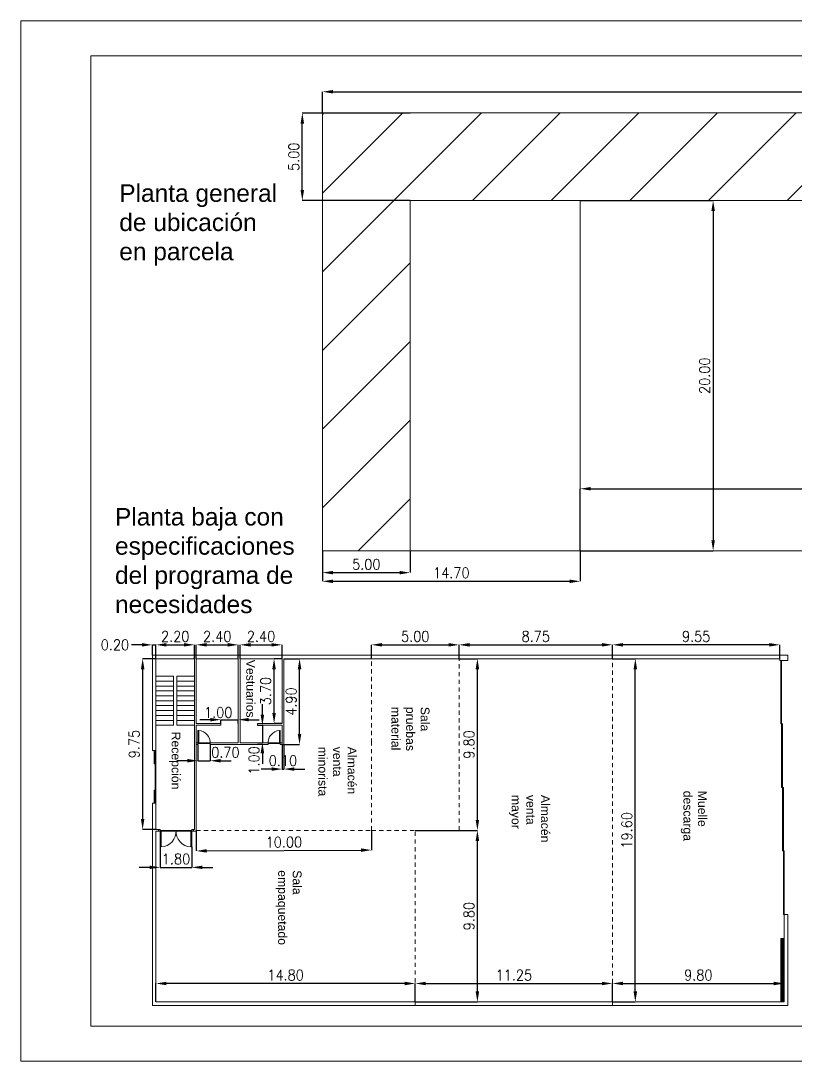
# Model space of a CAD drawing. Header units: inches. Extents: x 48 to 72981, y 3 to 49153.
# Drawn here: x 47.72 to 69.81, y 35.38 to 65.08 of the extents above; entities that cross this region are included whole.
import ezdxf

# ---------------------------------------------------------------- set-up
doc = ezdxf.new("R2010")
doc.units = ezdxf.units.IN
doc.linetypes.add('ACAD_ISO02W100', pattern=[15, 12, -3])
doc.layers.get('0').update_dxf_attribs({"lineweight": 9})
for name, color, linetype, lineweight in [('Plano1', 7, 'Continuous', 9), ('Plano1_rayas', 7, 'ACAD_ISO02W100', 9), ('VG', 7, 'Continuous', 9)]:
    doc.layers.add(name, color=color, linetype=linetype, lineweight=lineweight)
doc.styles.add('80-100', font='romans.shx', dxfattribs={"width": 0.9, "height": 0.1})
doc.styles.get("Standard").update_dxf_attribs({"font": 'arial.ttf'})
doc.dimstyles.new('Copia de 100_conlineas', dxfattribs={"dimtxt": 0.3, "dimasz": 0.3, "dimexe": 0, "dimexo": 0, "dimgap": 0.09, "dimtad": 1, "dimlfac": 2, "dimzin": 1, "dimdsep": 46, "dimtxsty": '80-100', "dimcen": 0.1, "dimclrd": 256, "dimclre": 256, "dimclrt": 256, "dimadec": 0, "dimazin": 0, "dimtfac": 1, "dimtix": 1, "dimtmove": 2, "dimatfit": 3, "dimfxl": 1, "dimtvp": 1.058824, "dimtolj": 1, "dimtzin": 1, "dimarcsym": 0})

# ---------------------------------------------------------------- blocks, each defined once
blk = doc.blocks.new('PLANTILLA')
at = {"layer": 'VG'}
for p, q in [((72904.71, 49224.711), (72862.71, 49224.711)), ((72862.71, 49224.711), (72862.71, 49195.011)), ((72864.71, 49196.011), (72864.71, 49223.711)), ((72864.71, 49223.711), (72903.71, 49223.711)), ((72903.71, 49196.011), (72864.71, 49196.011)), ((72862.71, 49195.011), (72904.71, 49195.011))]:
    blk.add_line(p, q, dxfattribs=at)
blk.add_lwpolyline([(72903.71, 49199.561), (72903.71, 49223.711), (72864.71, 49223.711), (72864.71, 49196.011), (72885.71, 49196.011), (72885.71, 49199.611)], dxfattribs=at)
blk = doc.blocks.new('*D123')
at = {"layer": 'Plano1', "lineweight": -2, "transparency": 16777216}
for p, q in [((63.674, 49.953), (63.674, 51.726)), ((63.974, 51.726), (81.499, 51.726)), ((81.799, 49.953), (81.799, 51.726))]:
    blk.add_line(p, q, dxfattribs=at)
at = {"layer": 'Plano1', "transparency": 16777216}
for points in [[(63.974, 51.776), (63.974, 51.676), (63.674, 51.726)], [(81.499, 51.776), (81.499, 51.676), (81.799, 51.726)]]:
    blk.add_solid(points, dxfattribs=at)
at = {"layer": 'Plano1', "transparency": 16777216, "insert": (72.736, 51.966), "char_height": 0.3, "attachment_point": 5, "style": '80-100'}
blk.add_mtext('\\A1;36.25', dxfattribs=at)
blk = doc.blocks.new('*D124')
at = {"layer": 'Plano1', "lineweight": -2, "transparency": 16777216}
for p, q in [((63.674, 59.953), (67.468, 59.953)), ((67.468, 59.653), (67.468, 50.253)), ((63.674, 49.953), (67.468, 49.953))]:
    blk.add_line(p, q, dxfattribs=at)
at = {"layer": 'Plano1', "transparency": 16777216}
for points in [[(67.418, 59.653), (67.518, 59.653), (67.468, 59.953)], [(67.418, 50.253), (67.518, 50.253), (67.468, 49.953)]]:
    blk.add_solid(points, dxfattribs=at)
at = {"layer": 'Plano1', "transparency": 16777216, "insert": (67.228, 54.953), "char_height": 0.3, "attachment_point": 5, "rotation": 90, "style": '80-100'}
blk.add_mtext('\\A1;20.00', dxfattribs=at)
blk = doc.blocks.new('*D125')
at = {"layer": 'Plano1', "lineweight": -2, "transparency": 16777216}
for p, q in [((56.324, 49.953), (56.324, 49.084)), ((63.674, 49.953), (63.674, 49.084)), ((56.624, 49.084), (63.374, 49.084))]:
    blk.add_line(p, q, dxfattribs=at)
at = {"layer": 'Plano1', "transparency": 16777216}
for points in [[(56.624, 49.134), (56.624, 49.034), (56.324, 49.084)], [(63.374, 49.134), (63.374, 49.034), (63.674, 49.084)]]:
    blk.add_solid(points, dxfattribs=at)
at = {"layer": 'Plano1', "transparency": 16777216, "insert": (59.999, 49.324), "char_height": 0.3, "attachment_point": 5, "style": '80-100'}
blk.add_mtext('\\A1;14.70', dxfattribs=at)
blk = doc.blocks.new('*D127')
at = {"layer": 'Plano1', "lineweight": -2, "transparency": 16777216}
for p, q in [((56.324, 62.453), (56.324, 63.059)), ((56.624, 63.059), (86.024, 63.059)), ((86.324, 62.453), (86.324, 63.059))]:
    blk.add_line(p, q, dxfattribs=at)
at = {"layer": 'Plano1', "transparency": 16777216}
for points in [[(56.624, 63.109), (56.624, 63.009), (56.324, 63.059)], [(86.024, 63.109), (86.024, 63.009), (86.324, 63.059)]]:
    blk.add_solid(points, dxfattribs=at)
at = {"layer": 'Plano1', "transparency": 16777216, "insert": (71.324, 63.299), "char_height": 0.3, "attachment_point": 5, "style": '80-100'}
blk.add_mtext('\\A1;60.00', dxfattribs=at)
blk = doc.blocks.new('*D129')
at = {"layer": 'Plano1', "lineweight": -2, "transparency": 16777216}
for p, q in [((58.824, 62.453), (55.748, 62.453)), ((55.748, 60.253), (55.748, 62.153)), ((58.824, 59.953), (55.748, 59.953))]:
    blk.add_line(p, q, dxfattribs=at)
at = {"layer": 'Plano1', "transparency": 16777216}
for points in [[(55.698, 62.153), (55.798, 62.153), (55.748, 62.453)], [(55.698, 60.253), (55.798, 60.253), (55.748, 59.953)]]:
    blk.add_solid(points, dxfattribs=at)
at = {"layer": 'Plano1', "transparency": 16777216, "insert": (55.508, 61.203), "char_height": 0.3, "attachment_point": 5, "rotation": 90, "style": '80-100'}
blk.add_mtext('\\A1;5.00', dxfattribs=at)
blk = doc.blocks.new('*D130')
at = {"layer": 'Plano1', "lineweight": -2, "transparency": 16777216}
for p, q in [((56.324, 49.953), (56.324, 49.331)), ((58.824, 49.953), (58.824, 49.331)), ((56.624, 49.331), (58.524, 49.331))]:
    blk.add_line(p, q, dxfattribs=at)
at = {"layer": 'Plano1', "transparency": 16777216}
for points in [[(56.624, 49.381), (56.624, 49.281), (56.324, 49.331)], [(58.524, 49.381), (58.524, 49.281), (58.824, 49.331)]]:
    blk.add_solid(points, dxfattribs=at)
at = {"layer": 'Plano1', "transparency": 16777216, "insert": (57.574, 49.571), "char_height": 0.3, "attachment_point": 5, "style": '80-100'}
blk.add_mtext('\\A1;5.00', dxfattribs=at)
blk = doc.blocks.new('*D132')
at = {"layer": 'Plano1', "lineweight": -2, "transparency": 16777216}
for p, q in [((52.721, 46.875), (52.721, 47.271)), ((53.021, 47.271), (53.621, 47.271)), ((53.921, 46.875), (53.921, 47.271))]:
    blk.add_line(p, q, dxfattribs=at)
at = {"layer": 'Plano1', "transparency": 16777216}
for points in [[(53.021, 47.321), (53.021, 47.221), (52.721, 47.271)], [(53.621, 47.321), (53.621, 47.221), (53.921, 47.271)]]:
    blk.add_solid(points, dxfattribs=at)
at = {"layer": 'Plano1', "transparency": 16777216, "insert": (53.321, 47.511), "char_height": 0.3, "attachment_point": 5, "style": '80-100'}
blk.add_mtext('\\A1;2.40', dxfattribs=at)
blk = doc.blocks.new('*D133')
at = {"layer": 'Plano1', "lineweight": -2, "transparency": 16777216}
for p, q in [((55.171, 46.875), (54.942, 46.875)), ((54.942, 45.325), (54.942, 46.575)), ((55.171, 45.025), (54.942, 45.025))]:
    blk.add_line(p, q, dxfattribs=at)
at = {"layer": 'Plano1', "transparency": 16777216}
for points in [[(54.892, 46.575), (54.992, 46.575), (54.942, 46.875)], [(54.892, 45.325), (54.992, 45.325), (54.942, 45.025)]]:
    blk.add_solid(points, dxfattribs=at)
at = {"layer": 'Plano1', "transparency": 16777216, "insert": (54.702, 45.95), "char_height": 0.3, "attachment_point": 5, "rotation": 90, "style": '80-100'}
blk.add_mtext('\\A1;3.70', dxfattribs=at)
blk = doc.blocks.new('*D134')
at = {"layer": 'Plano1', "lineweight": -2, "transparency": 16777216}
for p, q in [((55.221, 46.875), (55.669, 46.875)), ((55.669, 44.725), (55.669, 46.575)), ((55.221, 44.425), (55.669, 44.425))]:
    blk.add_line(p, q, dxfattribs=at)
at = {"layer": 'Plano1', "transparency": 16777216}
for points in [[(55.619, 46.575), (55.719, 46.575), (55.669, 46.875)], [(55.619, 44.725), (55.719, 44.725), (55.669, 44.425)]]:
    blk.add_solid(points, dxfattribs=at)
at = {"layer": 'Plano1', "transparency": 16777216, "insert": (55.429, 45.65), "char_height": 0.3, "attachment_point": 5, "rotation": 90, "style": '80-100'}
blk.add_mtext('\\A1;4.90', dxfattribs=at)
blk = doc.blocks.new('*D135')
at = {"layer": 'Plano1', "lineweight": -2, "transparency": 16777216}
for p, q in [((53.121, 45.134), (52.821, 45.134)), ((53.421, 45.025), (53.421, 45.134)), ((53.421, 45.134), (53.921, 45.134)), ((53.921, 45.025), (53.921, 45.134)), ((54.221, 45.134), (54.521, 45.134))]:
    blk.add_line(p, q, dxfattribs=at)
at = {"layer": 'Plano1', "transparency": 16777216}
for points in [[(53.121, 45.184), (53.121, 45.084), (53.421, 45.134)], [(54.221, 45.184), (54.221, 45.084), (53.921, 45.134)]]:
    blk.add_solid(points, dxfattribs=at)
at = {"layer": 'Plano1', "transparency": 16777216, "insert": (53.347, 45.339), "char_height": 0.3, "attachment_point": 5, "style": '80-100'}
blk.add_mtext('\\A1;1.00', dxfattribs=at)
blk = doc.blocks.new('*D136')
at = {"layer": 'Plano1', "lineweight": -2, "transparency": 16777216}
for p, q in [((52.771, 44.425), (52.771, 43.962)), ((53.121, 44.425), (53.121, 43.962)), ((52.471, 43.962), (52.171, 43.962)), ((52.771, 43.962), (53.121, 43.962)), ((53.421, 43.962), (53.721, 43.962))]:
    blk.add_line(p, q, dxfattribs=at)
at = {"layer": 'Plano1', "transparency": 16777216}
for points in [[(52.471, 44.012), (52.471, 43.912), (52.771, 43.962)], [(53.421, 44.012), (53.421, 43.912), (53.121, 43.962)]]:
    blk.add_solid(points, dxfattribs=at)
at = {"layer": 'Plano1', "transparency": 16777216, "insert": (53.554, 44.202), "char_height": 0.3, "attachment_point": 5, "style": '80-100'}
blk.add_mtext('\\A1;0.70', dxfattribs=at)
blk = doc.blocks.new('*D137')
at = {"layer": 'Plano1', "lineweight": -2, "transparency": 16777216}
for p, q in [((54.609, 45.275), (54.609, 45.575)), ((54.471, 44.975), (54.609, 44.975)), ((54.609, 44.975), (54.609, 44.475)), ((54.471, 44.475), (54.609, 44.475)), ((54.609, 44.175), (54.609, 43.875))]:
    blk.add_line(p, q, dxfattribs=at)
at = {"layer": 'Plano1', "transparency": 16777216}
for points in [[(54.559, 45.275), (54.659, 45.275), (54.609, 44.975)], [(54.559, 44.175), (54.659, 44.175), (54.609, 44.475)]]:
    blk.add_solid(points, dxfattribs=at)
at = {"layer": 'Plano1', "transparency": 16777216, "insert": (54.369, 43.969), "char_height": 0.3, "attachment_point": 5, "rotation": 90, "style": '80-100'}
blk.add_mtext('\\A1;1.00', dxfattribs=at)
blk = doc.blocks.new('*D138')
at = {"layer": 'Plano1', "lineweight": -2, "transparency": 16777216}
for p, q in [((51.571, 46.875), (51.193, 46.875)), ((51.193, 46.575), (51.193, 42.3)), ((51.571, 42), (51.193, 42))]:
    blk.add_line(p, q, dxfattribs=at)
at = {"layer": 'Plano1', "transparency": 16777216}
for points in [[(51.143, 46.575), (51.243, 46.575), (51.193, 46.875)], [(51.143, 42.3), (51.243, 42.3), (51.193, 42)]]:
    blk.add_solid(points, dxfattribs=at)
at = {"layer": 'Plano1', "transparency": 16777216, "insert": (50.953, 44.438), "char_height": 0.3, "attachment_point": 5, "rotation": 90, "style": '80-100'}
blk.add_mtext('\\A1;9.75', dxfattribs=at)
blk = doc.blocks.new('*D139')
at = {"layer": 'Plano1', "lineweight": -2, "transparency": 16777216}
for p, q in [((51.571, 46.875), (51.571, 47.271)), ((51.871, 47.271), (52.371, 47.271)), ((52.671, 46.875), (52.671, 47.271))]:
    blk.add_line(p, q, dxfattribs=at)
at = {"layer": 'Plano1', "transparency": 16777216}
for points in [[(51.871, 47.321), (51.871, 47.221), (51.571, 47.271)], [(52.371, 47.321), (52.371, 47.221), (52.671, 47.271)]]:
    blk.add_solid(points, dxfattribs=at)
at = {"layer": 'Plano1', "transparency": 16777216, "insert": (52.121, 47.511), "char_height": 0.3, "attachment_point": 5, "style": '80-100'}
blk.add_mtext('\\A1;2.20', dxfattribs=at)
blk = doc.blocks.new('*D140')
at = {"layer": 'Plano1', "lineweight": -2, "transparency": 16777216}
for p, q in [((53.971, 46.875), (53.971, 47.271)), ((54.271, 47.271), (54.871, 47.271)), ((55.171, 46.875), (55.171, 47.271))]:
    blk.add_line(p, q, dxfattribs=at)
at = {"layer": 'Plano1', "transparency": 16777216}
for points in [[(54.271, 47.321), (54.271, 47.221), (53.971, 47.271)], [(54.871, 47.321), (54.871, 47.221), (55.171, 47.271)]]:
    blk.add_solid(points, dxfattribs=at)
at = {"layer": 'Plano1', "transparency": 16777216, "insert": (54.571, 47.511), "char_height": 0.3, "attachment_point": 5, "style": '80-100'}
blk.add_mtext('\\A1;2.40', dxfattribs=at)
blk = doc.blocks.new('*D141')
at = {"layer": 'Plano1', "lineweight": -2, "transparency": 16777216}
for p, q in [((51.696, 41.5), (51.696, 40.918)), ((52.596, 41.5), (52.596, 40.918)), ((51.396, 40.918), (51.096, 40.918)), ((51.696, 40.918), (52.596, 40.918)), ((52.896, 40.918), (53.196, 40.918))]:
    blk.add_line(p, q, dxfattribs=at)
at = {"layer": 'Plano1', "transparency": 16777216}
for points in [[(51.396, 40.968), (51.396, 40.868), (51.696, 40.918)], [(52.896, 40.968), (52.896, 40.868), (52.596, 40.918)]]:
    blk.add_solid(points, dxfattribs=at)
at = {"layer": 'Plano1', "transparency": 16777216, "insert": (52.146, 41.158), "char_height": 0.3, "attachment_point": 5, "style": '80-100'}
blk.add_mtext('\\A1;1.80', dxfattribs=at)
blk = doc.blocks.new('*D142')
at = {"layer": 'Plano1', "lineweight": -2, "transparency": 16777216}
for p, q in [((60.221, 46.875), (60.742, 46.875)), ((60.742, 42.275), (60.742, 46.575)), ((60.221, 41.975), (60.742, 41.975))]:
    blk.add_line(p, q, dxfattribs=at)
at = {"layer": 'Plano1', "transparency": 16777216}
for points in [[(60.692, 46.575), (60.792, 46.575), (60.742, 46.875)], [(60.692, 42.275), (60.792, 42.275), (60.742, 41.975)]]:
    blk.add_solid(points, dxfattribs=at)
at = {"layer": 'Plano1', "transparency": 16777216, "insert": (60.502, 44.425), "char_height": 0.3, "attachment_point": 5, "rotation": 90, "style": '80-100'}
blk.add_mtext('\\A1;9.80', dxfattribs=at)
blk = doc.blocks.new('*D143')
at = {"layer": 'Plano1', "lineweight": -2, "transparency": 16777216}
for p, q in [((52.721, 41.95), (52.724, 41.387)), ((57.721, 41.975), (57.724, 41.412)), ((53.024, 41.388), (57.424, 41.41))]:
    blk.add_line(p, q, dxfattribs=at)
at = {"layer": 'Plano1', "transparency": 16777216}
for points in [[(53.023, 41.438), (53.024, 41.338), (52.724, 41.387)], [(57.423, 41.46), (57.424, 41.36), (57.724, 41.412)]]:
    blk.add_solid(points, dxfattribs=at)
at = {"layer": 'Plano1', "transparency": 16777216, "insert": (55.222, 41.639), "char_height": 0.3, "attachment_point": 5, "rotation": 0.2865, "style": '80-100'}
blk.add_mtext('\\A1;10.00', dxfattribs=at)
blk = doc.blocks.new('*D144')
at = {"layer": 'Plano1', "lineweight": -2, "transparency": 16777216}
for p, q in [((57.721, 46.875), (57.721, 47.271)), ((58.021, 47.271), (59.921, 47.271)), ((60.221, 46.875), (60.221, 47.271))]:
    blk.add_line(p, q, dxfattribs=at)
at = {"layer": 'Plano1', "transparency": 16777216}
for points in [[(58.021, 47.321), (58.021, 47.221), (57.721, 47.271)], [(59.921, 47.321), (59.921, 47.221), (60.221, 47.271)]]:
    blk.add_solid(points, dxfattribs=at)
at = {"layer": 'Plano1', "transparency": 16777216, "insert": (58.971, 47.511), "char_height": 0.3, "attachment_point": 5, "style": '80-100'}
blk.add_mtext('\\A1;5.00', dxfattribs=at)
blk = doc.blocks.new('*D145')
at = {"layer": 'Plano1', "lineweight": -2, "transparency": 16777216}
for p, q in [((58.971, 41.975), (60.742, 41.975)), ((60.742, 37.375), (60.742, 41.675)), ((58.971, 37.075), (60.742, 37.075))]:
    blk.add_line(p, q, dxfattribs=at)
at = {"layer": 'Plano1', "transparency": 16777216}
for points in [[(60.692, 41.675), (60.792, 41.675), (60.742, 41.975)], [(60.692, 37.375), (60.792, 37.375), (60.742, 37.075)]]:
    blk.add_solid(points, dxfattribs=at)
at = {"layer": 'Plano1', "transparency": 16777216, "insert": (60.502, 39.525), "char_height": 0.3, "attachment_point": 5, "rotation": 90, "style": '80-100'}
blk.add_mtext('\\A1;9.80', dxfattribs=at)
blk = doc.blocks.new('*D146')
at = {"layer": 'Plano1', "lineweight": -2, "transparency": 16777216}
for p, q in [((51.571, 37.075), (51.571, 37.603)), ((58.671, 37.603), (51.871, 37.603)), ((58.971, 37.075), (58.971, 37.603))]:
    blk.add_line(p, q, dxfattribs=at)
at = {"layer": 'Plano1', "transparency": 16777216}
for points in [[(51.871, 37.653), (51.871, 37.553), (51.571, 37.603)], [(58.671, 37.653), (58.671, 37.553), (58.971, 37.603)]]:
    blk.add_solid(points, dxfattribs=at)
at = {"layer": 'Plano1', "transparency": 16777216, "insert": (55.271, 37.843), "char_height": 0.3, "attachment_point": 5, "style": '80-100'}
blk.add_mtext('\\A1;14.80', dxfattribs=at)
blk = doc.blocks.new('*D147')
at = {"layer": 'Plano1', "lineweight": -2, "transparency": 16777216}
for p, q in [((58.971, 37.075), (58.971, 37.603)), ((59.271, 37.603), (64.296, 37.603)), ((64.596, 37.075), (64.596, 37.603))]:
    blk.add_line(p, q, dxfattribs=at)
at = {"layer": 'Plano1', "transparency": 16777216}
for points in [[(59.271, 37.653), (59.271, 37.553), (58.971, 37.603)], [(64.296, 37.653), (64.296, 37.553), (64.596, 37.603)]]:
    blk.add_solid(points, dxfattribs=at)
at = {"layer": 'Plano1', "transparency": 16777216, "insert": (61.783, 37.843), "char_height": 0.3, "attachment_point": 5, "style": '80-100'}
blk.add_mtext('\\A1;11.25', dxfattribs=at)
blk = doc.blocks.new('*D148')
at = {"layer": 'Plano1', "lineweight": -2, "transparency": 16777216}
for p, q in [((64.596, 37.075), (64.596, 37.603)), ((64.896, 37.603), (69.196, 37.603)), ((69.496, 37.075), (69.496, 37.603))]:
    blk.add_line(p, q, dxfattribs=at)
at = {"layer": 'Plano1', "transparency": 16777216}
for points in [[(64.896, 37.653), (64.896, 37.553), (64.596, 37.603)], [(69.196, 37.653), (69.196, 37.553), (69.496, 37.603)]]:
    blk.add_solid(points, dxfattribs=at)
at = {"layer": 'Plano1', "transparency": 16777216, "insert": (67.046, 37.843), "char_height": 0.3, "attachment_point": 5, "style": '80-100'}
blk.add_mtext('\\A1;9.80', dxfattribs=at)
blk = doc.blocks.new('*D149')
at = {"layer": 'Plano1', "lineweight": -2, "transparency": 16777216}
for p, q in [((64.596, 46.875), (65.248, 46.875)), ((65.248, 37.375), (65.248, 46.575)), ((64.596, 37.075), (65.248, 37.075))]:
    blk.add_line(p, q, dxfattribs=at)
at = {"layer": 'Plano1', "transparency": 16777216}
for points in [[(65.198, 46.575), (65.298, 46.575), (65.248, 46.875)], [(65.198, 37.375), (65.298, 37.375), (65.248, 37.075)]]:
    blk.add_solid(points, dxfattribs=at)
at = {"layer": 'Plano1', "transparency": 16777216, "insert": (65.008, 41.975), "char_height": 0.3, "attachment_point": 5, "rotation": 90, "style": '80-100'}
blk.add_mtext('\\A1;19.60', dxfattribs=at)
blk = doc.blocks.new('*D150')
at = {"layer": 'Plano1', "lineweight": -2, "transparency": 16777216}
for p, q in [((60.221, 46.875), (60.221, 47.271)), ((60.521, 47.271), (64.296, 47.271)), ((64.596, 46.875), (64.596, 47.271))]:
    blk.add_line(p, q, dxfattribs=at)
at = {"layer": 'Plano1', "transparency": 16777216}
for points in [[(60.521, 47.321), (60.521, 47.221), (60.221, 47.271)], [(64.296, 47.321), (64.296, 47.221), (64.596, 47.271)]]:
    blk.add_solid(points, dxfattribs=at)
at = {"layer": 'Plano1', "transparency": 16777216, "insert": (62.408, 47.511), "char_height": 0.3, "attachment_point": 5, "style": '80-100'}
blk.add_mtext('\\A1;8.75', dxfattribs=at)
blk = doc.blocks.new('*D151')
at = {"layer": 'Plano1', "lineweight": -2, "transparency": 16777216}
for p, q in [((64.596, 46.875), (64.596, 47.271)), ((69.071, 47.271), (64.896, 47.271)), ((69.371, 46.875), (69.371, 47.271))]:
    blk.add_line(p, q, dxfattribs=at)
at = {"layer": 'Plano1', "transparency": 16777216}
for points in [[(64.896, 47.321), (64.896, 47.221), (64.596, 47.271)], [(69.071, 47.321), (69.071, 47.221), (69.371, 47.271)]]:
    blk.add_solid(points, dxfattribs=at)
at = {"layer": 'Plano1', "transparency": 16777216, "insert": (66.983, 47.511), "char_height": 0.3, "attachment_point": 5, "style": '80-100'}
blk.add_mtext('\\A1;9.55', dxfattribs=at)
blk = doc.blocks.new('*D173')
at = {"layer": 'Plano1', "lineweight": -2, "transparency": 16777216}
for p, q in [((51.171, 47.271), (50.871, 47.271)), ((51.471, 46.975), (51.471, 47.271)), ((51.471, 47.271), (51.571, 47.271)), ((51.571, 46.975), (51.571, 47.271)), ((51.871, 47.271), (52.171, 47.271))]:
    blk.add_line(p, q, dxfattribs=at)
at = {"layer": 'Plano1', "transparency": 16777216}
for points in [[(51.171, 47.321), (51.171, 47.221), (51.471, 47.271)], [(51.871, 47.321), (51.871, 47.221), (51.571, 47.271)]]:
    blk.add_solid(points, dxfattribs=at)
at = {"layer": 'Plano1', "transparency": 16777216, "insert": (50.403, 47.271), "char_height": 0.3, "attachment_point": 5, "style": '80-100'}
blk.add_mtext('\\A1;0.20', dxfattribs=at)
blk = doc.blocks.new('*D174')
at = {"layer": 'Plano1', "lineweight": -2, "transparency": 16777216}
for p, q in [((55.171, 44.425), (55.171, 43.724)), ((55.221, 44.425), (55.221, 43.724)), ((54.871, 43.724), (54.571, 43.724)), ((55.171, 43.724), (55.221, 43.724)), ((55.521, 43.724), (55.821, 43.724))]:
    blk.add_line(p, q, dxfattribs=at)
at = {"layer": 'Plano1', "transparency": 16777216}
for points in [[(54.871, 43.774), (54.871, 43.674), (55.171, 43.724)], [(55.521, 43.774), (55.521, 43.674), (55.221, 43.724)]]:
    blk.add_solid(points, dxfattribs=at)
at = {"layer": 'Plano1', "transparency": 16777216, "insert": (55.196, 43.964), "char_height": 0.3, "attachment_point": 5, "style": '80-100'}
blk.add_mtext('\\A1;0.10', dxfattribs=at)

msp = doc.modelspace()

# ---------------------------------------------------------------- hatches: boundary and pattern name
at = {"layer": 'Plano1'}
h = msp.add_hatch(dxfattribs=at)
h.set_pattern_fill('ANSI31', color=256, scale=0.5)
h.set_pattern_definition([(45, (2.8043, -0.0891), (-1.122532, 1.122532), [])])
h.paths.add_polyline_path([(56.3238, 62.4533), (56.3238, 57.4533), (56.3238, 56.2033), (56.3238, 54.9533), (56.3238, 53.7033), (56.3238, 52.4533), (56.3238, 51.2033), (56.3238, 49.9533), (58.8238, 49.9533), (58.8238, 59.9533), (83.8238, 59.9533), (83.8238, 49.9533), (86.3238, 49.9533), (86.3238, 62.4533)])

# ---------------------------------------------------------------- linework, layer by layer
for p, q in [((51.4708, 44.2501), (51.4708, 46.9751)), ((69.5958, 46.9751), (51.4708, 46.9751)), ((53.9708, 46.9751), (53.9708, 46.9701)), ((69.5958, 46.9751), (69.5958, 46.8751)), ((52.6708, 46.8751), (51.5708, 46.8751)), ((51.5708, 46.8751), (51.5708, 44.2501)), ((51.5708, 46.8751), (51.5708, 46.3751)), ((51.5708, 46.8751), (52.6708, 46.8751)), ((52.6708, 42.0001), (52.6708, 46.8751)), ((52.6708, 44.9751), (52.6708, 46.8751)), ((52.7208, 45.1251), (52.7208, 46.8751)), ((52.7208, 46.8751), (52.7708, 46.8751)), ((53.9208, 46.8751), (52.7708, 46.8751)), ((53.9208, 46.8751), (53.9208, 44.4751)), ((53.9708, 46.8751), (53.9708, 44.4751)), ((54.0208, 46.8751), (53.9708, 46.8751)), ((55.1708, 46.8751), (54.0208, 46.8751)), ((55.1708, 45.0251), (55.1708, 46.8751)), ((55.2208, 46.8751), (55.2208, 44.4251)), ((55.2208, 46.8751), (69.3708, 46.8751)), ((69.3708, 46.8251), (69.3708, 46.8751)), ((69.4958, 46.8251), (69.3708, 46.8251)), ((69.3958, 46.8251), (69.4208, 46.8251)), ((69.3958, 45.0126), (69.3958, 46.8251)), ((69.3958, 46.8251), (69.4208, 46.8251)), ((69.4208, 46.8251), (69.4208, 45.0126)), ((69.5958, 46.8251), (69.4958, 46.8251)), ((69.5958, 46.8751), (69.5958, 46.8251)), ((51.5708, 46.2351), (51.5708, 46.3751)), ((52.0708, 46.3751), (51.5708, 46.3751)), ((52.0708, 44.9751), (52.0708, 46.3751)), ((52.1708, 44.9751), (52.1708, 46.3751)), ((52.1708, 46.3751), (52.6708, 46.3751)), ((51.5708, 46.0951), (51.5708, 46.2351)), ((51.5708, 46.2351), (52.0708, 46.2351)), ((51.5708, 45.9551), (51.5708, 46.0951)), ((51.5708, 46.0951), (52.0708, 46.0951)), ((52.6708, 46.2351), (52.1708, 46.2351)), ((52.6708, 46.0951), (52.1708, 46.0951)), ((51.5708, 45.8151), (51.5708, 45.9551)), ((51.5708, 45.9551), (52.0708, 45.9551)), ((51.5708, 45.6751), (51.5708, 45.8151)), ((51.5708, 45.8151), (52.0708, 45.8151)), ((52.6708, 45.9551), (52.1708, 45.9551)), ((52.6708, 45.8151), (52.1708, 45.8151)), ((51.5708, 45.5351), (51.5708, 45.6751)), ((51.5708, 45.6751), (52.0708, 45.6751)), ((51.5708, 45.3951), (51.5708, 45.5351)), ((51.5708, 45.5351), (52.0708, 45.5351)), ((52.6708, 45.6751), (52.1708, 45.6751)), ((52.6708, 45.5351), (52.1708, 45.5351)), ((51.5708, 45.2551), (51.5708, 45.3951)), ((51.5708, 45.3951), (52.0708, 45.3951)), ((51.5708, 45.1151), (51.5708, 45.2551)), ((51.5708, 45.2551), (52.0708, 45.2551)), ((52.6708, 45.3951), (52.1708, 45.3951)), ((52.6708, 45.2551), (52.1708, 45.2551)), ((51.5708, 44.9751), (51.5708, 45.1151)), ((51.5708, 45.1151), (52.0708, 45.1151)), ((52.6708, 45.1151), (52.1708, 45.1151)), ((52.7208, 45.0251), (52.7208, 45.1251)), ((53.4208, 45.0251), (52.7208, 45.0251)), ((52.7208, 44.9751), (53.4208, 44.9751)), ((52.7208, 44.9751), (52.7208, 44.4751)), ((53.4208, 44.9751), (53.4208, 45.0251)), ((54.4708, 44.9751), (54.4708, 45.0251)), ((54.4708, 45.0251), (55.1708, 45.0251)), ((55.1708, 44.9751), (54.4708, 44.9751)), ((55.1708, 44.4751), (55.1708, 44.9751)), ((69.4208, 45.0126), (69.3958, 45.0126)), ((69.4208, 43.2001), (69.4208, 45.0126)), ((69.4208, 45.0126), (69.4458, 45.0126)), ((69.4458, 45.0126), (69.4458, 43.2001)), ((52.7708, 44.4751), (52.7708, 44.8251)), ((52.7708, 44.8251), (52.7958, 44.8251)), ((52.7958, 44.8251), (52.7958, 44.4751)), ((55.1208, 44.8251), (55.0958, 44.8251)), ((55.0958, 44.8251), (55.0958, 44.4751)), ((55.1208, 44.4751), (55.1208, 44.8251)), ((52.7208, 44.4751), (52.7708, 44.4751)), ((52.7208, 44.4251), (52.7208, 44.4751)), ((52.7208, 44.4751), (52.7208, 44.4251)), ((52.7208, 44.4751), (52.7708, 44.4751)), ((52.7208, 44.4251), (52.7208, 44.4751)), ((52.7208, 41.9501), (52.7208, 44.4251)), ((52.7708, 44.4251), (52.7208, 44.4251)), ((52.7708, 44.4251), (52.7208, 44.4251)), ((52.7708, 44.4751), (52.7708, 44.4251)), ((52.7708, 44.4751), (52.7708, 44.4251)), ((52.7708, 44.4751), (53.1208, 44.4751)), ((52.7708, 44.4751), (52.7958, 44.4751)), ((53.1208, 44.4501), (52.7708, 44.4501)), ((53.1208, 44.4751), (53.9208, 44.4751)), ((53.1208, 44.4751), (53.1208, 44.4501)), ((53.1208, 44.4501), (53.1208, 44.4751)), ((53.1208, 44.4751), (53.1208, 44.4501)), ((53.1208, 44.4501), (53.1208, 44.4251)), ((53.1208, 44.4251), (54.7708, 44.4251)), ((53.9708, 44.4751), (54.7708, 44.4751)), ((54.7708, 44.4751), (54.7708, 44.4501)), ((54.7708, 44.4501), (54.7708, 44.4751)), ((55.1208, 44.4751), (54.7708, 44.4751)), ((54.7708, 44.4751), (54.7708, 44.4501)), ((54.7708, 44.4501), (54.7708, 44.4251)), ((54.7708, 44.4501), (55.1208, 44.4501)), ((55.1208, 44.4751), (55.0958, 44.4751)), ((55.1708, 44.4751), (55.1208, 44.4751)), ((55.1208, 44.4751), (55.1208, 44.4251)), ((55.1708, 44.4751), (55.1208, 44.4751)), ((55.1208, 44.4751), (55.1208, 44.4251)), ((55.1208, 44.4251), (55.1708, 44.4251)), ((55.1208, 44.4251), (55.1708, 44.4251)), ((55.1708, 44.4251), (55.1708, 44.4751)), ((55.1708, 44.4751), (55.1708, 44.4251)), ((55.1708, 44.4251), (55.1708, 44.4751)), ((55.2208, 44.4251), (55.1708, 44.4251)), ((51.5708, 44.2501), (51.4708, 44.2501)), ((51.5458, 44.2501), (51.5208, 44.2501)), ((51.5458, 44.2501), (51.5208, 44.2501)), ((51.5208, 44.2501), (51.5208, 43.8751)), ((51.5458, 44.2501), (51.5208, 44.2501)), ((51.5208, 44.2501), (51.5208, 43.8751)), ((51.5708, 44.2501), (51.5458, 44.2501)), ((51.5458, 44.2501), (51.5458, 43.8751)), ((51.5458, 43.8751), (51.5458, 44.2501)), ((51.5708, 43.8751), (51.5708, 44.2501)), ((51.5208, 43.8751), (51.5458, 43.8751)), ((51.5208, 43.8751), (51.5458, 43.8751)), ((51.5458, 43.8751), (51.5708, 43.8751)), ((51.5708, 43.8751), (51.5458, 43.8751)), ((51.5458, 43.8751), (51.5458, 43.5001)), ((51.5708, 43.8751), (51.5458, 43.8751)), ((51.5708, 43.5001), (51.5708, 43.8751)), ((51.5458, 43.5001), (51.5708, 43.5001)), ((51.5458, 43.1251), (51.5458, 43.5001)), ((51.5708, 43.5001), (51.5708, 43.1251)), ((51.5458, 43.1251), (51.5208, 43.1251)), ((51.5208, 43.1251), (51.5208, 42.7501)), ((51.5458, 43.1251), (51.5208, 43.1251)), ((51.5208, 43.1251), (51.5208, 42.7501)), ((51.5708, 43.1251), (51.5458, 43.1251)), ((51.5458, 42.7501), (51.5458, 43.1251)), ((51.5458, 43.1251), (51.5708, 43.1251)), ((51.5458, 42.7501), (51.5458, 43.1251)), ((51.5708, 43.1251), (51.5708, 42.7501)), ((69.4458, 43.2001), (69.4208, 43.2001)), ((69.4458, 43.2001), (69.4708, 43.2001)), ((69.4458, 41.3876), (69.4458, 43.2001)), ((69.4708, 41.3876), (69.4708, 43.2001)), ((51.4708, 37.0751), (51.4708, 42.7501)), ((51.5708, 42.7501), (51.4708, 42.7501)), ((51.5208, 42.7501), (51.5458, 42.7501)), ((51.5208, 42.7501), (51.5458, 42.7501)), ((51.5208, 42.7501), (51.5458, 42.7501)), ((51.5708, 42.7501), (51.5458, 42.7501)), ((51.5708, 42.7501), (51.5708, 42.0001)), ((51.5708, 42.0001), (51.6458, 42.0001)), ((51.5708, 41.9501), (51.6458, 41.9501)), ((51.5708, 41.9501), (51.5708, 41.9251)), ((51.5708, 41.9251), (51.5708, 37.0751)), ((51.6458, 42.0001), (51.6458, 41.9501)), ((51.6458, 41.9501), (51.6458, 42.0001)), ((51.6458, 42.0001), (51.6958, 42.0001)), ((52.6458, 41.9501), (51.6458, 41.9501)), ((51.6958, 42.0001), (51.6958, 41.9501)), ((52.1458, 41.9751), (51.6958, 41.9751)), ((51.6958, 41.9501), (51.6958, 41.5001)), ((51.6958, 41.9501), (51.7208, 41.9501)), ((51.7208, 41.5001), (51.7208, 41.9501)), ((52.1458, 41.9751), (52.5958, 41.9751)), ((52.1458, 41.9751), (52.1458, 41.9501)), ((52.5708, 41.5001), (52.5708, 41.9501)), ((52.5958, 41.9501), (52.5708, 41.9501)), ((52.5958, 42.0001), (52.5958, 41.9501)), ((52.6708, 42.0001), (52.5958, 42.0001)), ((52.6458, 42.0001), (52.5958, 42.0001)), ((52.5958, 42.0001), (52.5958, 41.9501)), ((52.6458, 42.0001), (52.5958, 42.0001)), ((52.5958, 42.0001), (52.5958, 41.9501)), ((52.7208, 41.9501), (52.5958, 41.9501)), ((52.5958, 41.9501), (52.5958, 41.5001)), ((52.6458, 41.9501), (52.6458, 42.0001)), ((51.6958, 41.5001), (51.7208, 41.5001)), ((52.5958, 41.5001), (52.5708, 41.5001)), ((69.4458, 41.3876), (69.4958, 41.3876)), ((69.4708, 41.3876), (69.4708, 39.5751)), ((69.4958, 41.3876), (69.4958, 39.5751)), ((69.4708, 39.5751), (69.4958, 39.5751)), ((69.5958, 39.5751), (69.4958, 39.5751)), ((69.4958, 39.5751), (69.4958, 39.0251)), ((69.5958, 39.0251), (69.5958, 39.5751)), ((69.4958, 37.0751), (69.4958, 39.0251)), ((69.5958, 39.0251), (69.5958, 37.0751)), ((69.3958, 37.0751), (69.3958, 38.8876)), ((69.3958, 38.8876), (69.4208, 38.8876)), ((69.4208, 38.8876), (69.4458, 38.8876)), ((69.4208, 38.8876), (69.4208, 37.0751)), ((69.4458, 38.8876), (69.4708, 38.8876)), ((69.4458, 38.8876), (69.4458, 37.0751)), ((69.4708, 38.8876), (69.4958, 38.8876)), ((69.4708, 38.8876), (69.4708, 37.0751)), ((69.4958, 38.8876), (69.4958, 37.0751)), ((51.4708, 37.0751), (51.4708, 36.9751)), ((51.4708, 36.9751), (69.5958, 36.9751)), ((51.5708, 37.0751), (69.4958, 37.0751)), ((69.4958, 37.0751), (69.3958, 37.0751)), ((69.5958, 36.9751), (69.5958, 37.0751))]:
    msp.add_line(p, q, dxfattribs=at)
for points in [[(56.3238, 62.4533), (56.3238, 49.9533), (86.3238, 49.9533), (86.3238, 62.4533), (56.3238, 62.4533)], [(58.8238, 59.9533), (58.8238, 49.9533)], [(58.8238, 59.9533), (83.8238, 59.9533), (83.8238, 49.9533)], [(51.5708, 44.9751), (52.0708, 44.9751)], [(52.6708, 44.9751), (52.1708, 44.9751)]]:
    msp.add_lwpolyline(points, dxfattribs=at)
for points in [[(56.3238, 56.2033), (56.3238, 54.9533), (56.3238, 53.7033), (56.3238, 52.4533), (56.3238, 51.2033), (56.3238, 49.9533), (58.8238, 49.9533), (86.3238, 49.9533), (86.3238, 62.4533), (56.3238, 62.4533), (56.3238, 57.4533)], [(81.7988, 49.9533), (63.6738, 49.9533), (63.6738, 59.9533), (81.7988, 59.9533)]]:
    msp.add_lwpolyline(points, close=True, dxfattribs=at)
for centre, radius, start, end in [((52.7708, 44.4751), 0.3509, 355.91438, 85.91438), ((55.1208, 44.4751), 0.3509, 94.08562, 184.08562), ((51.6958, 41.9501), 0.4507, 273.17983, 3.17983), ((52.5958, 41.9501), 0.4507, 176.82017, 266.82017)]:
    msp.add_arc(centre, radius, start, end, dxfattribs=at)
at = {"layer": 'Plano1_rayas', "ltscale": 0.01}
for p, q in [((57.7208, 44.4751), (57.7208, 46.9751)), ((57.7208, 41.9751), (57.7208, 44.4751)), ((52.7208, 41.9751), (57.7208, 41.9751))]:
    msp.add_line(p, q, dxfattribs=at)
for points in [[(57.7208, 41.9751), (60.2208, 41.9751), (60.2208, 46.9751)], [(64.5958, 46.9751), (64.5958, 36.9751)], [(58.9708, 36.9751), (58.9708, 41.9751)]]:
    msp.add_lwpolyline(points, dxfattribs=at)

# ---------------------------------------------------------------- block references
msp.add_blockref('PLANTILLA', (-72814.9927, -49159.6262))

# ---------------------------------------------------------------- texts
at = {"layer": 'Plano1', "char_height": 0.5, "attachment_point": 1}
for s, insert in [('Planta general\\Pde ubicación\\Pen parcela', (50.5252, 60.4169)), ('Planta baja con \\Pespecificaciones \\Pdel programa de \\Pnecesidades', (50.4041, 51.1773))]:
    msp.add_mtext_dynamic_manual_height_columns(s, width=12.4245, gutter_width=1, heights=[10.6559], dxfattribs=dict(at, insert=insert))
at = {"layer": 'Plano1', "char_height": 0.25, "attachment_point": 1, "rotation": 270}
for s, width, insert in [('Vestuarios', 2.3, (54.3996, 46.8443)), ('Sala\\Ppruebas\\Pmaterial', 2.565424, (59.3754, 45.5012)), ('Recepción', 1.75, (52.2704, 44.7927)), ('Almacén\\Pventa\\Pminorista', 2.604391, (57.2913, 44.3632)), ('Muelle\\Pdescarga', 4.252753, (67.2876, 43.1056)), ('Almacén\\Pventa\\Pmayor', 3.901515, (62.806, 42.9881)), ('Sala\\Pempaquetado', 3.070928, (55.7257, 40.8369))]:
    msp.add_mtext_dynamic_manual_height_columns(s, width=width, gutter_width=6.25, heights=[0], dxfattribs=dict(at, insert=insert))

# ---------------------------------------------------------------- dimensions: what is measured, and where the dimension line sits
at = {"layer": 'Plano1'}
for base, p1, p2, picture, middle in [((86.3238, 63.0592), (56.3238, 62.4533), (86.3238, 62.4533), '*D127', (71.3238, 63.2992)), ((81.7988, 51.726), (63.6738, 49.9533), (81.7988, 49.9533), '*D123', (72.7363, 51.966)), ((63.6738, 49.0842), (56.3238, 49.9533), (63.6738, 49.9533), '*D125', (59.9988, 49.3242)), ((58.8238, 49.3314), (56.3238, 49.9533), (58.8238, 49.9533), '*D130', (57.5738, 49.5714)), ((52.6708, 47.271), (51.5708, 46.8751), (52.6708, 46.8751), '*D139', (52.1208, 47.511)), ((53.9208, 47.271), (52.7208, 46.8751), (53.9208, 46.8751), '*D132', (53.3208, 47.511)), ((55.1708, 47.271), (53.9708, 46.8751), (55.1708, 46.8751), '*D140', (54.5708, 47.511)), ((60.2208, 47.271), (57.7208, 46.8751), (60.2208, 46.8751), '*D144', (58.9708, 47.511)), ((64.5958, 47.271), (60.2208, 46.8751), (64.5958, 46.8751), '*D150', (62.4083, 47.511)), ((64.5958, 47.271), (69.3708, 46.8751), (64.5958, 46.8751), '*D151', (66.9833, 47.511)), ((55.2208, 43.7243), (55.1708, 44.4251), (55.2208, 44.4251), '*D174', (55.1958, 43.9643)), ((52.5958, 40.9179), (51.6958, 41.5001), (52.5958, 41.5001), '*D141', (52.1458, 41.1579)), ((51.5708, 37.6032), (58.9708, 37.0751), (51.5708, 37.0751), '*D146', (55.2708, 37.8432)), ((64.5958, 37.6032), (58.9708, 37.0751), (64.5958, 37.0751), '*D147', (61.7833, 37.8432)), ((69.4958, 37.6032), (64.5958, 37.0751), (69.4958, 37.0751), '*D148', (67.0458, 37.8432))]:
    dim = msp.add_linear_dim(base=base, p1=p1, p2=p2, dimstyle='Copia de 100_conlineas', dxfattribs=at)
    dim.commit()
    dim.dimension.update_dxf_attribs({"geometry": picture, "text_midpoint": middle})
for base, p1, p2, picture, middle in [((55.7478, 62.4533), (58.8238, 59.9533), (58.8238, 62.4533), '*D129', (55.5078, 61.2033)), ((67.4683, 49.9533), (63.6738, 59.9533), (63.6738, 49.9533), '*D124', (67.2283, 54.9533)), ((51.1932, 42.0001), (51.5708, 46.8751), (51.5708, 42.0001), '*D138', (50.9532, 44.4376)), ((54.9424, 46.8751), (55.1708, 45.0251), (55.1708, 46.8751), '*D133', (54.7024, 45.9501)), ((55.6689, 46.8751), (55.2208, 44.4251), (55.2208, 46.8751), '*D134', (55.4289, 45.6501)), ((60.7417, 46.8751), (60.2208, 41.9751), (60.2208, 46.8751), '*D142', (60.5017, 44.4251)), ((65.2478, 46.8751), (64.5958, 37.0751), (64.5958, 46.8751), '*D149', (65.0078, 41.9751)), ((60.7417, 41.9751), (58.9708, 37.0751), (58.9708, 41.9751), '*D145', (60.5017, 39.5251))]:
    dim = msp.add_linear_dim(base=base, p1=p1, p2=p2, angle=90, dimstyle='Copia de 100_conlineas', dxfattribs=at)
    dim.commit()
    dim.dimension.update_dxf_attribs({"geometry": picture, "text_midpoint": middle})
for base, p1, p2, picture, middle in [((51.5708, 47.271), (51.4708, 46.9751), (51.5708, 46.9751), '*D173', (50.4031, 47.271)), ((53.9208, 45.1339), (53.4208, 45.0251), (53.9208, 45.0251), '*D135', (53.3466, 45.3392)), ((53.1208, 43.9616), (52.7708, 44.4251), (53.1208, 44.4251), '*D136', (53.5545, 44.2016))]:
    dim = msp.add_linear_dim(base=base, p1=p1, p2=p2, dimstyle='Copia de 100_conlineas', dxfattribs=at)
    dim.commit()
    dim.dimension.update_dxf_attribs({"geometry": picture, "text_midpoint": middle, "dimtype": 160})
dim = msp.add_linear_dim(base=(54.6092, 44.4751), p1=(54.4708, 44.9751), p2=(54.4708, 44.4751), angle=90, dimstyle='Copia de 100_conlineas', dxfattribs=at)
dim.commit()
dim.dimension.update_dxf_attribs({"geometry": '*D137', "text_midpoint": (54.3692, 43.9692), "dimtype": 160})
dim = msp.add_aligned_dim(p1=(52.7208, 41.9501), p2=(57.7208, 41.9751), distance=-0.5633, dimstyle='Copia de 100_conlineas', dxfattribs=at)
dim.commit()
dim.dimension.update_dxf_attribs({"geometry": '*D143', "text_midpoint": (55.2224, 41.6393)})

doc.saveas('drawing.dxf')
